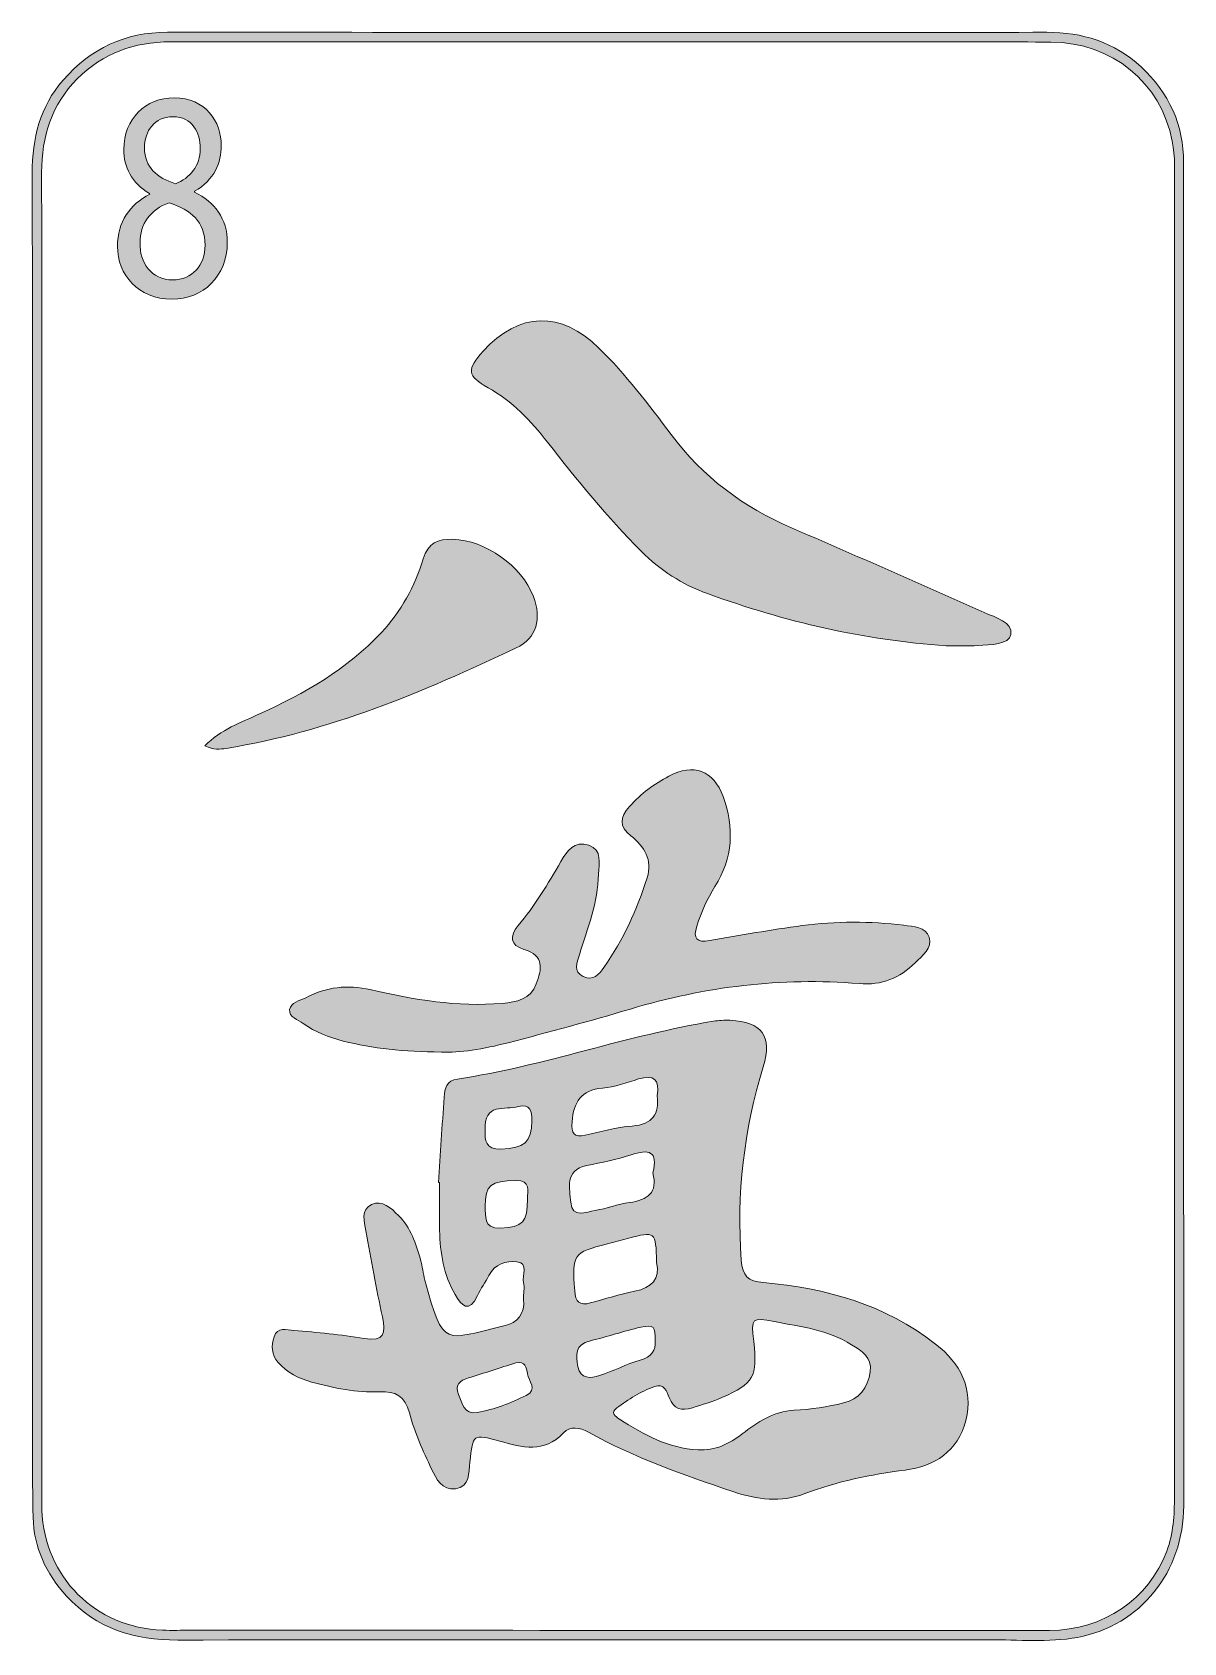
# Model space of a CAD drawing. Extents: x 614 to 925, y -2018 to -1583.
import ezdxf

# ---------------------------------------------------------------- set-up
doc = ezdxf.new("R2010")
doc.units = 0
doc.header["$MEASUREMENT"] = 0
doc.layers.add('Layer 1', color=7, linetype='Continuous', lineweight=0)

msp = doc.modelspace()

# ---------------------------------------------------------------- hatches: boundary and pattern name
at = {"layer": 'Layer 1', "true_color": 0x000000, "transparency": 33554687}
h = msp.add_hatch(color=18, dxfattribs=at)
h.dxf.hatch_style = 2
edge = h.paths.add_edge_path()
edge.add_spline(control_points=[(922.26, -1799.93), (922.26, -1799.93), (922.21, -1799.93), (922.21, -1799.93), (922.21, -1859.33), (922.21, -1918.73), (922.22, -1978.13), (922.22, -1983.14), (921.93, -1988.09), (920.16, -1992.86), (915.36, -2005.81), (902.93, -2014.26), (888.5, -2014.26), (811.23, -2014.25), (733.97, -2014.24), (656.71, -2014.22), (654.15, -2014.22), (651.6, -2014.29), (649.05, -2014.2), (630.87, -2013.55), (617.19, -1999.92), (616.46, -1981.76), (616.43, -1980.83), (616.44, -1979.9), (616.44, -1978.97), (616.44, -1859.59), (616.46, -1740.22), (616.41, -1620.84), (616.41, -1611.11), (619.02, -1602.57), (626.03, -1595.58), (632.99, -1588.64), (641.39, -1585.57), (651.17, -1585.57), (708.13, -1585.63), (765.09, -1585.6), (822.05, -1585.6), (844.33, -1585.6), (866.61, -1585.51), (888.88, -1585.64), (905.42, -1585.73), (918.52, -1596.54), (921.63, -1612.37), (922.46, -1616.61), (922.25, -1620.92), (922.26, -1625.21), (922.26, -1683.45), (922.26, -1741.69), (922.26, -1799.93)], knot_values=[0, 0, 0, 0, 1, 1, 1, 2, 2, 2, 3, 3, 3, 4, 4, 4, 5, 5, 5, 6, 6, 6, 7, 7, 7, 8, 8, 8, 9, 9, 9, 10, 10, 10, 11, 11, 11, 12, 12, 12, 13, 13, 13, 14, 14, 14, 15, 15, 15, 16, 16, 16, 16], degree=3, periodic=0)
edge = h.paths.add_edge_path()
edge.add_spline(control_points=[(924.69, -1851.78), (924.69, -1773.93), (924.71, -1696.08), (924.7, -1618.24), (924.7, -1607.93), (920.75, -1599.32), (913.21, -1592.32), (906.02, -1585.65), (897.38, -1582.98), (887.73, -1583), (867.66, -1583.03), (847.59, -1583.03), (827.52, -1583.03), (768.47, -1583.02), (709.41, -1583.01), (650.36, -1583), (639.02, -1583), (629.64, -1587.34), (622.21, -1595.9), (615.94, -1603.12), (613.86, -1611.63), (613.87, -1621.02), (613.96, -1680.54), (613.91, -1740.06), (613.91, -1799.57), (613.91, -1849.23), (613.9, -1898.89), (613.92, -1948.54), (613.92, -1960.25), (613.86, -1971.97), (614.1, -1983.68), (614.26, -1991.89), (617.62, -1998.93), (623.13, -2004.98), (631.21, -2013.83), (641.41, -2016.88), (653.15, -2016.86), (726.12, -2016.74), (799.1, -2016.83), (872.07, -2016.77), (880.06, -2016.75), (888.12, -2017.6), (896.05, -2016.13), (913.09, -2012.96), (924.69, -1998.51), (924.71, -1980.56), (924.74, -1937.63), (924.69, -1894.71), (924.69, -1851.78)], knot_values=[0, 0, 0, 0, 1, 1, 1, 2, 2, 2, 3, 3, 3, 4, 4, 4, 5, 5, 5, 6, 6, 6, 7, 7, 7, 8, 8, 8, 9, 9, 9, 10, 10, 10, 11, 11, 11, 12, 12, 12, 13, 13, 13, 14, 14, 14, 15, 15, 15, 16, 16, 16, 16], degree=3, periodic=0)
at = {"layer": 'Layer 1', "true_color": 0x831618, "transparency": 33554687}
h = msp.add_hatch(color=246, dxfattribs=at)
h.dxf.hatch_style = 2
edge = h.paths.add_edge_path()
edge.add_spline(control_points=[(644.18, -1614.19), (644.18, -1619.44), (647.49, -1622.27), (652.56, -1623.88), (656.34, -1622.35), (659.24, -1619.12), (659.24, -1614.35), (659.24, -1610.15), (657.15, -1605.78), (651.81, -1605.78), (646.88, -1605.78), (644.18, -1609.66), (644.18, -1614.19)], knot_values=[0, 0, 0, 0, 1, 1, 1, 2, 2, 2, 3, 3, 3, 4, 4, 4, 4], degree=3, periodic=0)
edge = h.paths.add_edge_path()
edge.add_spline(control_points=[(660.52, -1640.45), (660.52, -1634.07), (656.81, -1631), (650.87, -1628.98), (645.73, -1630.75), (642.97, -1634.79), (642.97, -1639.8), (642.76, -1645.14), (646.14, -1649.83), (651.74, -1649.83), (657.08, -1649.83), (660.52, -1645.87), (660.52, -1640.45)], knot_values=[0, 0, 0, 0, 1, 1, 1, 2, 2, 2, 3, 3, 3, 4, 4, 4, 4], degree=3, periodic=0)
edge = h.paths.add_edge_path()
edge.add_spline(control_points=[(636.89, -1640.77), (636.89, -1634.15), (640.2, -1629.46), (645.6, -1626.71), (645.6, -1626.71), (645.53, -1626.47), (645.53, -1626.47), (640.67, -1623.72), (638.58, -1619.2), (638.58, -1614.67), (638.58, -1606.35), (644.45, -1600.69), (652.15, -1600.69), (660.66, -1600.69), (664.91, -1607.07), (664.91, -1613.62), (664.91, -1618.07), (663.09, -1622.83), (657.69, -1625.9), (657.69, -1625.9), (657.69, -1626.15), (657.69, -1626.15), (663.16, -1628.73), (666.53, -1633.34), (666.53, -1639.72), (666.53, -1648.85), (659.98, -1655), (651.61, -1655), (642.43, -1655), (636.89, -1648.45), (636.89, -1640.77)], knot_values=[0, 0, 0, 0, 1, 1, 1, 2, 2, 2, 3, 3, 3, 4, 4, 4, 5, 5, 5, 6, 6, 6, 7, 7, 7, 8, 8, 8, 9, 9, 9, 10, 10, 10, 10], degree=3, periodic=0)
at = {"layer": 'Layer 1', "true_color": 0x000000, "transparency": 33554687}
h = msp.add_hatch(color=18, dxfattribs=at)
h.dxf.hatch_style = 2
edge = h.paths.add_edge_path()
edge.add_spline(control_points=[(860.58, -1748.53), (838.53, -1747.07), (817.06, -1742.07), (796.13, -1734.45), (789.27, -1731.96), (783.36, -1728.17), (778.26, -1723.04), (769.12, -1713.85), (760.92, -1703.82), (752.96, -1693.6), (748.43, -1687.78), (743.49, -1682.55), (736.91, -1678.9), (731.23, -1675.76), (731.17, -1673.92), (735.58, -1669.08), (745.29, -1658.41), (756.61, -1658.08), (766.87, -1668.21), (774.1, -1675.35), (780.27, -1683.42), (786.33, -1691.53), (794.89, -1702.97), (805.82, -1711.11), (818.86, -1716.73), (836.25, -1724.22), (853.59, -1731.86), (870.88, -1739.58), (873.83, -1740.9), (878.7, -1742.23), (878.08, -1745.49), (877.54, -1748.34), (872.5, -1748.2), (869.23, -1748.48), (866.44, -1748.72), (863.61, -1748.53), (860.58, -1748.53)], knot_values=[0, 0, 0, 0, 1, 1, 1, 2, 2, 2, 3, 3, 3, 4, 4, 4, 5, 5, 5, 6, 6, 6, 7, 7, 7, 8, 8, 8, 9, 9, 9, 10, 10, 10, 11, 11, 11, 12, 12, 12, 12], degree=3, periodic=0)
h = msp.add_hatch(color=18, dxfattribs=at)
h.dxf.hatch_style = 2
edge = h.paths.add_edge_path()
edge.add_spline(control_points=[(660.46, -1775.59), (664.86, -1771.1), (670.19, -1769.25), (675.19, -1766.96), (687.36, -1761.39), (698.88, -1754.92), (708.12, -1744.97), (713.45, -1739.23), (717.21, -1732.56), (719.41, -1725.13), (720.7, -1720.78), (723.43, -1719.71), (727.39, -1719.82), (736.23, -1720.07), (746, -1726.96), (749.15, -1735.24), (751.42, -1741.2), (750.13, -1746.46), (744.47, -1749.15), (719.41, -1761.05), (693.9, -1771.79), (666.24, -1776.23), (664.58, -1776.5), (662.89, -1776.7), (660.46, -1775.59)], knot_values=[0, 0, 0, 0, 1, 1, 1, 2, 2, 2, 3, 3, 3, 4, 4, 4, 5, 5, 5, 6, 6, 6, 7, 7, 7, 8, 8, 8, 8], degree=3, periodic=0)
at = {"layer": 'Layer 1', "true_color": 0x831618, "transparency": 33554687}
h = msp.add_hatch(color=246, dxfattribs=at)
h.dxf.hatch_style = 2
edge = h.paths.add_edge_path()
edge.add_spline(control_points=[(724.31, -1858.21), (714.02, -1858.04), (705.84, -1857.26), (697.8, -1855.21), (693.95, -1854.23), (690.3, -1852.8), (687.05, -1850.5), (685.58, -1849.46), (683.11, -1848.8), (683.36, -1846.7), (683.6, -1844.73), (686.1, -1844.39), (687.7, -1843.53), (693.21, -1840.6), (698.99, -1839.94), (705.13, -1841.35), (716.85, -1844.03), (728.65, -1846.13), (740.78, -1845.04), (744.66, -1844.69), (748.38, -1843.99), (749.93, -1839.82), (751.39, -1835.91), (752.28, -1832.14), (746.6, -1830.49), (742.88, -1829.4), (742.67, -1826.9), (745.05, -1824.06), (749.51, -1818.71), (753.14, -1812.82), (756.56, -1806.77), (758.16, -1803.97), (760.33, -1801.07), (764.1, -1802.36), (767.85, -1803.64), (766.81, -1807.31), (766.75, -1810.15), (766.58, -1817.76), (763.76, -1824.8), (761.57, -1831.95), (760.89, -1834.16), (759.86, -1836.46), (762.62, -1837.82), (765.24, -1839.11), (766.91, -1837.19), (768.2, -1835.34), (773.42, -1827.92), (777.16, -1819.76), (779.88, -1811.13), (781.41, -1806.29), (779.06, -1802.75), (775.5, -1799.87), (772.27, -1797.26), (772.46, -1794.9), (775.12, -1791.89), (778.16, -1788.43), (781.78, -1785.88), (785.76, -1783.74), (792.37, -1780.18), (797.77, -1782.1), (800.39, -1789.24), (803.47, -1797.61), (802.99, -1805.84), (798.18, -1813.53), (796.08, -1816.89), (794.46, -1820.43), (793.27, -1824.2), (792.22, -1827.52), (793.19, -1828.73), (796.75, -1828.1), (805.05, -1826.64), (813.36, -1825.19), (821.71, -1824.08), (830.84, -1822.88), (840.04, -1822.84), (849.19, -1823.99), (851.71, -1824.3), (855.1, -1824.46), (855.99, -1827.16), (856.97, -1830.14), (854.13, -1832.22), (852.19, -1834.12), (848.03, -1838.21), (843.36, -1840.24), (837.06, -1839.72), (816.11, -1837.99), (795.55, -1840.52), (775.38, -1846.58), (764.44, -1849.86), (753.37, -1852.77), (742.32, -1855.67), (735.78, -1857.38), (729.11, -1858.45), (724.31, -1858.21)], knot_values=[0, 0, 0, 0, 1, 1, 1, 2, 2, 2, 3, 3, 3, 4, 4, 4, 5, 5, 5, 6, 6, 6, 7, 7, 7, 8, 8, 8, 9, 9, 9, 10, 10, 10, 11, 11, 11, 12, 12, 12, 13, 13, 13, 14, 14, 14, 15, 15, 15, 16, 16, 16, 17, 17, 17, 18, 18, 18, 19, 19, 19, 20, 20, 20, 21, 21, 21, 22, 22, 22, 23, 23, 23, 24, 24, 24, 25, 25, 25, 26, 26, 26, 27, 27, 27, 28, 28, 28, 29, 29, 29, 30, 30, 30, 31, 31, 31, 31], degree=3, periodic=0)
h = msp.add_hatch(color=246, dxfattribs=at)
h.dxf.hatch_style = 2
edge = h.paths.add_edge_path()
edge.add_spline(control_points=[(736.15, -1879.43), (736.02, -1881.92), (736.16, -1884.53), (740.41, -1884.37), (746.77, -1884.14), (748.62, -1882.52), (748.77, -1876.77), (748.84, -1874.08), (748.26, -1872.01), (745.12, -1872.92), (741.59, -1873.95), (735.59, -1871.63), (736.15, -1879.43)], knot_values=[0, 0, 0, 0, 1, 1, 1, 2, 2, 2, 3, 3, 3, 4, 4, 4, 4], degree=3, periodic=0)
edge = h.paths.add_edge_path()
edge.add_spline(control_points=[(736.11, -1899.85), (736.44, -1902.35), (735.38, -1905.88), (740.31, -1905.67), (746.26, -1905.41), (747.65, -1904.18), (747.56, -1897.85), (747.53, -1895.72), (748.61, -1892.79), (744.39, -1892.87), (737.69, -1892.99), (736.11, -1894.08), (736.11, -1899.85)], knot_values=[0, 0, 0, 0, 1, 1, 1, 2, 2, 2, 3, 3, 3, 4, 4, 4, 4], degree=3, periodic=0)
edge = h.paths.add_edge_path()
edge.add_spline(control_points=[(744.43, -1942.06), (740.15, -1943.42), (735.89, -1944.82), (731.6, -1946.13), (729.3, -1946.84), (727.84, -1947.99), (728.97, -1950.59), (729.96, -1952.9), (730.37, -1956.15), (734.01, -1955.46), (738.62, -1954.6), (743.01, -1952.93), (747.21, -1950.85), (750.51, -1949.21), (747.8, -1946.96), (747.55, -1945.03), (747.35, -1943.4), (747, -1941.49), (744.43, -1942.06)], knot_values=[0, 0, 0, 0, 1, 1, 1, 2, 2, 2, 3, 3, 3, 4, 4, 4, 5, 5, 5, 6, 6, 6, 6], degree=3, periodic=0)
edge = h.paths.add_edge_path()
edge.add_spline(control_points=[(782.05, -1936.23), (782.16, -1932.21), (781.69, -1931.65), (778.13, -1932.45), (773.56, -1933.48), (769.11, -1935.03), (764.55, -1936.09), (760.32, -1937.07), (760.58, -1940.02), (761.19, -1943.08), (761.89, -1946.52), (764.6, -1946.28), (766.97, -1945.51), (770.7, -1944.3), (774.22, -1942.41), (777.97, -1941.32), (781.1, -1940.41), (782.27, -1938.65), (782.05, -1936.23)], knot_values=[0, 0, 0, 0, 1, 1, 1, 2, 2, 2, 3, 3, 3, 4, 4, 4, 5, 5, 5, 6, 6, 6, 6], degree=3, periodic=0)
edge = h.paths.add_edge_path()
edge.add_spline(control_points=[(782.58, -1870.02), (783.36, -1865.42), (781.52, -1864.26), (777.55, -1865.45), (774.34, -1866.41), (771.11, -1867.62), (767.82, -1867.92), (762, -1868.45), (760.04, -1871.68), (759.59, -1877.04), (759.32, -1880.24), (760.19, -1881.23), (763.18, -1880.63), (767.38, -1879.78), (771.54, -1878.48), (775.78, -1878.15), (781.4, -1877.72), (783.21, -1874.83), (782.58, -1870.02)], knot_values=[0, 0, 0, 0, 1, 1, 1, 2, 2, 2, 3, 3, 3, 4, 4, 4, 5, 5, 5, 6, 6, 6, 6], degree=3, periodic=0)
edge = h.paths.add_edge_path()
edge.add_spline(control_points=[(781.41, -1890.81), (782.94, -1884.8), (780.26, -1884.37), (775.51, -1885.92), (771.62, -1887.19), (767.57, -1887.99), (763.55, -1888.82), (757.39, -1890.1), (759.01, -1895.06), (759.27, -1898.73), (759.59, -1903.27), (763.41, -1901.26), (765.84, -1900.92), (768.96, -1900.47), (771.97, -1899.19), (775.1, -1898.79), (780.06, -1898.16), (782.78, -1896.1), (781.41, -1890.81)], knot_values=[0, 0, 0, 0, 1, 1, 1, 2, 2, 2, 3, 3, 3, 4, 4, 4, 5, 5, 5, 6, 6, 6, 6], degree=3, periodic=0)
edge = h.paths.add_edge_path()
edge.add_spline(control_points=[(782.43, -1914.97), (782.17, -1906.48), (782.17, -1906.49), (774.58, -1908.52), (772.77, -1909), (770.97, -1909.49), (769.15, -1909.96), (759.78, -1912.34), (759.63, -1912.7), (760.31, -1922.6), (760.52, -1925.68), (761.69, -1926.65), (764.53, -1925.89), (768.51, -1924.84), (772.44, -1923.55), (776.47, -1922.75), (781.22, -1921.82), (783.4, -1919.38), (782.43, -1914.97)], knot_values=[0, 0, 0, 0, 1, 1, 1, 2, 2, 2, 3, 3, 3, 4, 4, 4, 5, 5, 5, 6, 6, 6, 6], degree=3, periodic=0)
edge = h.paths.add_edge_path()
edge.add_spline(control_points=[(793.61, -1965.52), (798.19, -1965.79), (802.02, -1963.95), (805.52, -1961.25), (809.7, -1958.03), (813.91, -1955.13), (819.56, -1954.86), (824.03, -1954.64), (828.53, -1953.92), (832.88, -1952.89), (837.09, -1951.89), (839.47, -1948.83), (840.09, -1944.47), (840.66, -1940.47), (837.79, -1938.89), (835.07, -1937.16), (828.69, -1933.14), (821.37, -1932.29), (814.21, -1930.93), (807.98, -1929.75), (807.95, -1929.84), (808.64, -1936.31), (809.65, -1945.83), (808.72, -1947.58), (800.05, -1951.44), (797.5, -1952.58), (794.75, -1953.28), (792.09, -1954.16), (789.17, -1955.14), (787.02, -1954.57), (785.83, -1951.39), (785.2, -1949.71), (784.47, -1947.57), (781.89, -1948.45), (778.12, -1949.73), (774.83, -1951.96), (771.64, -1954.24), (769.89, -1955.49), (771.32, -1956.56), (772.4, -1957.25), (778.92, -1961.41), (785.63, -1965.11), (793.61, -1965.52)], knot_values=[0, 0, 0, 0, 1, 1, 1, 2, 2, 2, 3, 3, 3, 4, 4, 4, 5, 5, 5, 6, 6, 6, 7, 7, 7, 8, 8, 8, 9, 9, 9, 10, 10, 10, 11, 11, 11, 12, 12, 12, 13, 13, 13, 14, 14, 14, 14], degree=3, periodic=0)
edge = h.paths.add_edge_path()
edge.add_spline(control_points=[(723.54, -1893.37), (724.04, -1885.7), (724.55, -1878.03), (725.04, -1870.36), (725.19, -1867.95), (725.75, -1865.9), (728.63, -1865.47), (752.06, -1861.99), (774.38, -1853.63), (797.75, -1849.89), (799.22, -1849.65), (800.74, -1849.55), (802.23, -1849.61), (810.84, -1849.99), (813.72, -1853.88), (811.2, -1862.14), (806, -1879.21), (803.95, -1896.56), (805.29, -1914.38), (805.61, -1918.66), (807.06, -1920.01), (811.28, -1920.39), (828.14, -1921.91), (844.09, -1926.29), (857.73, -1936.98), (864.46, -1942.26), (868.01, -1948.92), (865.9, -1957.6), (863.84, -1966.02), (857.31, -1969.94), (849.54, -1970.98), (840.19, -1972.22), (831.15, -1974.02), (822.3, -1977.4), (816.06, -1979.78), (809.54, -1979), (803.02, -1976.8), (789.67, -1972.29), (776.42, -1967.65), (764.05, -1960.79), (761.67, -1959.47), (759.1, -1959.03), (757.27, -1960.98), (752.03, -1966.56), (746.13, -1964.84), (740.07, -1963.18), (732.81, -1961.2), (732.83, -1961.26), (731.99, -1968.84), (731.68, -1971.75), (732.09, -1975.45), (728.14, -1976.05), (724.51, -1976.59), (722.9, -1973.29), (721.67, -1970.71), (719.34, -1965.82), (717.11, -1960.78), (715.68, -1955.58), (714.42, -1951.02), (711.99, -1949.64), (707.6, -1949.87), (701.36, -1950.21), (695.29, -1948.8), (689.3, -1947.24), (685.81, -1946.32), (682.63, -1944.69), (680.21, -1941.91), (678.45, -1939.88), (678.34, -1937.38), (679.14, -1935.02), (680.04, -1932.37), (682.58, -1933.12), (684.48, -1933.29), (690.82, -1933.87), (697.19, -1934.41), (703.45, -1935.5), (709, -1936.45), (709.29, -1933.97), (708.38, -1929.66), (706.75, -1921.95), (705.35, -1914.21), (703.94, -1906.46), (703.48, -1903.91), (702.53, -1900.72), (705.44, -1899.35), (708.34, -1897.98), (710.76, -1900.32), (712.74, -1902.29), (716.04, -1905.58), (717.47, -1909.88), (718.69, -1914.24), (719.19, -1916.04), (719.37, -1917.93), (719.86, -1919.74), (725, -1938.55), (725.14, -1935.74), (741.14, -1932.09), (745.1, -1931.18), (746.81, -1928.87), (746.53, -1924.88), (746.43, -1923.39), (746.83, -1921.82), (746.49, -1920.4), (746.02, -1918.46), (748.05, -1915.17), (744.71, -1914.78), (741.83, -1914.44), (738.75, -1915.35), (737.15, -1918.52), (736.22, -1920.35), (734.94, -1922.02), (734.06, -1923.87), (731.79, -1928.69), (729.78, -1926.73), (728.01, -1923.64), (724.95, -1918.29), (723.95, -1912.4), (723.85, -1906.33), (723.78, -1902.01), (723.84, -1897.7), (723.84, -1893.38), (723.74, -1893.38), (723.64, -1893.37), (723.54, -1893.37)], knot_values=[0, 0, 0, 0, 1, 1, 1, 2, 2, 2, 3, 3, 3, 4, 4, 4, 5, 5, 5, 6, 6, 6, 7, 7, 7, 8, 8, 8, 9, 9, 9, 10, 10, 10, 11, 11, 11, 12, 12, 12, 13, 13, 13, 14, 14, 14, 15, 15, 15, 16, 16, 16, 17, 17, 17, 18, 18, 18, 19, 19, 19, 20, 20, 20, 21, 21, 21, 22, 22, 22, 23, 23, 23, 24, 24, 24, 25, 25, 25, 26, 26, 26, 27, 27, 27, 28, 28, 28, 29, 29, 29, 30, 30, 30, 31, 31, 31, 32, 32, 32, 33, 33, 33, 34, 34, 34, 35, 35, 35, 36, 36, 36, 37, 37, 37, 38, 38, 38, 39, 39, 39, 40, 40, 40, 41, 41, 41, 41], degree=3, periodic=0)

# ---------------------------------------------------------------- linework, layer by layer
at = {"layer": 'Layer 1'}
for points, knots in [([(924.69, -1851.78), (924.69, -1773.93), (924.71, -1696.08), (924.7, -1618.24), (924.7, -1607.93), (920.75, -1599.32), (913.21, -1592.32), (906.02, -1585.65), (897.38, -1582.98), (887.73, -1583), (867.66, -1583.03), (847.59, -1583.03), (827.52, -1583.03), (768.47, -1583.02), (709.41, -1583.01), (650.36, -1583), (639.02, -1583), (629.64, -1587.34), (622.21, -1595.9), (615.94, -1603.12), (613.86, -1611.63), (613.87, -1621.02), (613.96, -1680.54), (613.91, -1740.06), (613.91, -1799.57), (613.91, -1849.23), (613.9, -1898.89), (613.92, -1948.54), (613.92, -1960.25), (613.86, -1971.97), (614.1, -1983.68), (614.26, -1991.89), (617.62, -1998.93), (623.13, -2004.98), (631.21, -2013.83), (641.41, -2016.88), (653.15, -2016.86), (726.12, -2016.74), (799.1, -2016.83), (872.07, -2016.77), (880.06, -2016.75), (888.12, -2017.6), (896.05, -2016.13), (913.09, -2012.96), (924.69, -1998.51), (924.71, -1980.56), (924.74, -1937.63), (924.69, -1894.71), (924.69, -1851.78)], [0, 0, 0, 0, 1, 1, 1, 2, 2, 2, 3, 3, 3, 4, 4, 4, 5, 5, 5, 6, 6, 6, 7, 7, 7, 8, 8, 8, 9, 9, 9, 10, 10, 10, 11, 11, 11, 12, 12, 12, 13, 13, 13, 14, 14, 14, 15, 15, 15, 16, 16, 16, 16]), ([(922.26, -1799.93), (922.26, -1799.93), (922.21, -1799.93), (922.21, -1799.93), (922.21, -1859.33), (922.21, -1918.73), (922.22, -1978.13), (922.22, -1983.14), (921.93, -1988.09), (920.16, -1992.86), (915.36, -2005.81), (902.93, -2014.26), (888.5, -2014.26), (811.23, -2014.25), (733.97, -2014.24), (656.71, -2014.22), (654.15, -2014.22), (651.6, -2014.29), (649.05, -2014.2), (630.87, -2013.55), (617.19, -1999.92), (616.46, -1981.76), (616.43, -1980.83), (616.44, -1979.9), (616.44, -1978.97), (616.44, -1859.59), (616.46, -1740.22), (616.41, -1620.84), (616.41, -1611.11), (619.02, -1602.57), (626.03, -1595.58), (632.99, -1588.64), (641.39, -1585.57), (651.17, -1585.57), (708.13, -1585.63), (765.09, -1585.6), (822.05, -1585.6), (844.33, -1585.6), (866.61, -1585.51), (888.88, -1585.64), (905.42, -1585.73), (918.52, -1596.54), (921.63, -1612.37), (922.46, -1616.61), (922.25, -1620.92), (922.26, -1625.21), (922.26, -1683.45), (922.26, -1741.69), (922.26, -1799.93)], [0, 0, 0, 0, 1, 1, 1, 2, 2, 2, 3, 3, 3, 4, 4, 4, 5, 5, 5, 6, 6, 6, 7, 7, 7, 8, 8, 8, 9, 9, 9, 10, 10, 10, 11, 11, 11, 12, 12, 12, 13, 13, 13, 14, 14, 14, 15, 15, 15, 16, 16, 16, 16]), ([(922.26, -1799.93), (922.26, -1799.93), (922.21, -1799.93), (922.21, -1799.93), (922.21, -1859.33), (922.21, -1918.73), (922.22, -1978.13), (922.22, -1983.14), (921.93, -1988.09), (920.16, -1992.86), (915.36, -2005.81), (902.93, -2014.26), (888.5, -2014.26), (811.23, -2014.25), (733.97, -2014.24), (656.71, -2014.22), (654.15, -2014.22), (651.6, -2014.29), (649.05, -2014.2), (630.87, -2013.55), (617.19, -1999.92), (616.46, -1981.76), (616.43, -1980.83), (616.44, -1979.9), (616.44, -1978.97), (616.44, -1859.59), (616.46, -1740.22), (616.41, -1620.84), (616.41, -1611.11), (619.02, -1602.57), (626.03, -1595.58), (632.99, -1588.64), (641.39, -1585.57), (651.17, -1585.57), (708.13, -1585.63), (765.09, -1585.6), (822.05, -1585.6), (844.33, -1585.6), (866.61, -1585.51), (888.88, -1585.64), (905.42, -1585.73), (918.52, -1596.54), (921.63, -1612.37), (922.46, -1616.61), (922.25, -1620.92), (922.26, -1625.21), (922.26, -1683.45), (922.26, -1741.69), (922.26, -1799.93)], [0, 0, 0, 0, 1, 1, 1, 2, 2, 2, 3, 3, 3, 4, 4, 4, 5, 5, 5, 6, 6, 6, 7, 7, 7, 8, 8, 8, 9, 9, 9, 10, 10, 10, 11, 11, 11, 12, 12, 12, 13, 13, 13, 14, 14, 14, 15, 15, 15, 16, 16, 16, 16]), ([(636.89, -1640.77), (636.89, -1634.15), (640.2, -1629.46), (645.6, -1626.71), (645.6, -1626.71), (645.53, -1626.47), (645.53, -1626.47), (640.67, -1623.72), (638.58, -1619.2), (638.58, -1614.67), (638.58, -1606.35), (644.45, -1600.69), (652.15, -1600.69), (660.66, -1600.69), (664.91, -1607.07), (664.91, -1613.62), (664.91, -1618.07), (663.09, -1622.83), (657.69, -1625.9), (657.69, -1625.9), (657.69, -1626.15), (657.69, -1626.15), (663.16, -1628.73), (666.53, -1633.34), (666.53, -1639.72), (666.53, -1648.85), (659.98, -1655), (651.61, -1655), (642.43, -1655), (636.89, -1648.45), (636.89, -1640.77)], [0, 0, 0, 0, 1, 1, 1, 2, 2, 2, 3, 3, 3, 4, 4, 4, 5, 5, 5, 6, 6, 6, 7, 7, 7, 8, 8, 8, 9, 9, 9, 10, 10, 10, 10]), ([(644.18, -1614.19), (644.18, -1619.44), (647.49, -1622.27), (652.56, -1623.88), (656.34, -1622.35), (659.24, -1619.12), (659.24, -1614.35), (659.24, -1610.15), (657.15, -1605.78), (651.81, -1605.78), (646.88, -1605.78), (644.18, -1609.66), (644.18, -1614.19)], [0, 0, 0, 0, 1, 1, 1, 2, 2, 2, 3, 3, 3, 4, 4, 4, 4]), ([(660.52, -1640.45), (660.52, -1634.07), (656.81, -1631), (650.87, -1628.98), (645.73, -1630.75), (642.97, -1634.79), (642.97, -1639.8), (642.76, -1645.14), (646.14, -1649.83), (651.74, -1649.83), (657.08, -1649.83), (660.52, -1645.87), (660.52, -1640.45)], [0, 0, 0, 0, 1, 1, 1, 2, 2, 2, 3, 3, 3, 4, 4, 4, 4]), ([(860.58, -1748.53), (838.53, -1747.07), (817.06, -1742.07), (796.13, -1734.45), (789.27, -1731.96), (783.36, -1728.17), (778.26, -1723.04), (769.12, -1713.85), (760.92, -1703.82), (752.96, -1693.6), (748.43, -1687.78), (743.49, -1682.55), (736.91, -1678.9), (731.23, -1675.76), (731.17, -1673.92), (735.58, -1669.08), (745.29, -1658.41), (756.61, -1658.08), (766.87, -1668.21), (774.1, -1675.35), (780.27, -1683.42), (786.33, -1691.53), (794.89, -1702.97), (805.82, -1711.11), (818.86, -1716.73), (836.25, -1724.22), (853.59, -1731.86), (870.88, -1739.58), (873.83, -1740.9), (878.7, -1742.23), (878.08, -1745.49), (877.54, -1748.34), (872.5, -1748.2), (869.23, -1748.48), (866.44, -1748.72), (863.61, -1748.53), (860.58, -1748.53)], [0, 0, 0, 0, 1, 1, 1, 2, 2, 2, 3, 3, 3, 4, 4, 4, 5, 5, 5, 6, 6, 6, 7, 7, 7, 8, 8, 8, 9, 9, 9, 10, 10, 10, 11, 11, 11, 12, 12, 12, 12]), ([(660.46, -1775.59), (664.86, -1771.1), (670.19, -1769.25), (675.19, -1766.96), (687.36, -1761.39), (698.88, -1754.92), (708.12, -1744.97), (713.45, -1739.23), (717.21, -1732.56), (719.41, -1725.13), (720.7, -1720.78), (723.43, -1719.71), (727.39, -1719.82), (736.23, -1720.07), (746, -1726.96), (749.15, -1735.24), (751.42, -1741.2), (750.13, -1746.46), (744.47, -1749.15), (719.41, -1761.05), (693.9, -1771.79), (666.24, -1776.23), (664.58, -1776.5), (662.89, -1776.7), (660.46, -1775.59)], [0, 0, 0, 0, 1, 1, 1, 2, 2, 2, 3, 3, 3, 4, 4, 4, 5, 5, 5, 6, 6, 6, 7, 7, 7, 8, 8, 8, 8]), ([(724.31, -1858.21), (714.02, -1858.04), (705.84, -1857.26), (697.8, -1855.21), (693.95, -1854.23), (690.3, -1852.8), (687.05, -1850.5), (685.58, -1849.46), (683.11, -1848.8), (683.36, -1846.7), (683.6, -1844.73), (686.1, -1844.39), (687.7, -1843.53), (693.21, -1840.6), (698.99, -1839.94), (705.13, -1841.35), (716.85, -1844.03), (728.65, -1846.13), (740.78, -1845.04), (744.66, -1844.69), (748.38, -1843.99), (749.93, -1839.82), (751.39, -1835.91), (752.28, -1832.14), (746.6, -1830.49), (742.88, -1829.4), (742.67, -1826.9), (745.05, -1824.06), (749.51, -1818.71), (753.14, -1812.82), (756.56, -1806.77), (758.16, -1803.97), (760.33, -1801.07), (764.1, -1802.36), (767.85, -1803.64), (766.81, -1807.31), (766.75, -1810.15), (766.58, -1817.76), (763.76, -1824.8), (761.57, -1831.95), (760.89, -1834.16), (759.86, -1836.46), (762.62, -1837.82), (765.24, -1839.11), (766.91, -1837.19), (768.2, -1835.34), (773.42, -1827.92), (777.16, -1819.76), (779.88, -1811.13), (781.41, -1806.29), (779.06, -1802.75), (775.5, -1799.87), (772.27, -1797.26), (772.46, -1794.9), (775.12, -1791.89), (778.16, -1788.43), (781.78, -1785.88), (785.76, -1783.74), (792.37, -1780.18), (797.77, -1782.1), (800.39, -1789.24), (803.47, -1797.61), (802.99, -1805.84), (798.18, -1813.53), (796.08, -1816.89), (794.46, -1820.43), (793.27, -1824.2), (792.22, -1827.52), (793.19, -1828.73), (796.75, -1828.1), (805.05, -1826.64), (813.36, -1825.19), (821.71, -1824.08), (830.84, -1822.88), (840.04, -1822.84), (849.19, -1823.99), (851.71, -1824.3), (855.1, -1824.46), (855.99, -1827.16), (856.97, -1830.14), (854.13, -1832.22), (852.19, -1834.12), (848.03, -1838.21), (843.36, -1840.24), (837.06, -1839.72), (816.11, -1837.99), (795.55, -1840.52), (775.38, -1846.58), (764.44, -1849.86), (753.37, -1852.77), (742.32, -1855.67), (735.78, -1857.38), (729.11, -1858.45), (724.31, -1858.21)], [0, 0, 0, 0, 1, 1, 1, 2, 2, 2, 3, 3, 3, 4, 4, 4, 5, 5, 5, 6, 6, 6, 7, 7, 7, 8, 8, 8, 9, 9, 9, 10, 10, 10, 11, 11, 11, 12, 12, 12, 13, 13, 13, 14, 14, 14, 15, 15, 15, 16, 16, 16, 17, 17, 17, 18, 18, 18, 19, 19, 19, 20, 20, 20, 21, 21, 21, 22, 22, 22, 23, 23, 23, 24, 24, 24, 25, 25, 25, 26, 26, 26, 27, 27, 27, 28, 28, 28, 29, 29, 29, 30, 30, 30, 31, 31, 31, 31]), ([(723.54, -1893.37), (724.04, -1885.7), (724.55, -1878.03), (725.04, -1870.36), (725.19, -1867.95), (725.75, -1865.9), (728.63, -1865.47), (752.06, -1861.99), (774.38, -1853.63), (797.75, -1849.89), (799.22, -1849.65), (800.74, -1849.55), (802.23, -1849.61), (810.84, -1849.99), (813.72, -1853.88), (811.2, -1862.14), (806, -1879.21), (803.95, -1896.56), (805.29, -1914.38), (805.61, -1918.66), (807.06, -1920.01), (811.28, -1920.39), (828.14, -1921.91), (844.09, -1926.29), (857.73, -1936.98), (864.46, -1942.26), (868.01, -1948.92), (865.9, -1957.6), (863.84, -1966.02), (857.31, -1969.94), (849.54, -1970.98), (840.19, -1972.22), (831.15, -1974.02), (822.3, -1977.4), (816.06, -1979.78), (809.54, -1979), (803.02, -1976.8), (789.67, -1972.29), (776.42, -1967.65), (764.05, -1960.79), (761.67, -1959.47), (759.1, -1959.03), (757.27, -1960.98), (752.03, -1966.56), (746.13, -1964.84), (740.07, -1963.18), (732.81, -1961.2), (732.83, -1961.26), (731.99, -1968.84), (731.68, -1971.75), (732.09, -1975.45), (728.14, -1976.05), (724.51, -1976.59), (722.9, -1973.29), (721.67, -1970.71), (719.34, -1965.82), (717.11, -1960.78), (715.68, -1955.58), (714.42, -1951.02), (711.99, -1949.64), (707.6, -1949.87), (701.36, -1950.21), (695.29, -1948.8), (689.3, -1947.24), (685.81, -1946.32), (682.63, -1944.69), (680.21, -1941.91), (678.45, -1939.88), (678.34, -1937.38), (679.14, -1935.02), (680.04, -1932.37), (682.58, -1933.12), (684.48, -1933.29), (690.82, -1933.87), (697.19, -1934.41), (703.45, -1935.5), (709, -1936.45), (709.29, -1933.97), (708.38, -1929.66), (706.75, -1921.95), (705.35, -1914.21), (703.94, -1906.46), (703.48, -1903.91), (702.53, -1900.72), (705.44, -1899.35), (708.34, -1897.98), (710.76, -1900.32), (712.74, -1902.29), (716.04, -1905.58), (717.47, -1909.88), (718.69, -1914.24), (719.19, -1916.04), (719.37, -1917.93), (719.86, -1919.74), (725, -1938.55), (725.14, -1935.74), (741.14, -1932.09), (745.1, -1931.18), (746.81, -1928.87), (746.53, -1924.88), (746.43, -1923.39), (746.83, -1921.82), (746.49, -1920.4), (746.02, -1918.46), (748.05, -1915.17), (744.71, -1914.78), (741.83, -1914.44), (738.75, -1915.35), (737.15, -1918.52), (736.22, -1920.35), (734.94, -1922.02), (734.06, -1923.87), (731.79, -1928.69), (729.78, -1926.73), (728.01, -1923.64), (724.95, -1918.29), (723.95, -1912.4), (723.85, -1906.33), (723.78, -1902.01), (723.84, -1897.7), (723.84, -1893.38), (723.74, -1893.38), (723.64, -1893.37), (723.54, -1893.37)], [0, 0, 0, 0, 1, 1, 1, 2, 2, 2, 3, 3, 3, 4, 4, 4, 5, 5, 5, 6, 6, 6, 7, 7, 7, 8, 8, 8, 9, 9, 9, 10, 10, 10, 11, 11, 11, 12, 12, 12, 13, 13, 13, 14, 14, 14, 15, 15, 15, 16, 16, 16, 17, 17, 17, 18, 18, 18, 19, 19, 19, 20, 20, 20, 21, 21, 21, 22, 22, 22, 23, 23, 23, 24, 24, 24, 25, 25, 25, 26, 26, 26, 27, 27, 27, 28, 28, 28, 29, 29, 29, 30, 30, 30, 31, 31, 31, 32, 32, 32, 33, 33, 33, 34, 34, 34, 35, 35, 35, 36, 36, 36, 37, 37, 37, 38, 38, 38, 39, 39, 39, 40, 40, 40, 41, 41, 41, 41]), ([(782.58, -1870.02), (783.36, -1865.42), (781.52, -1864.26), (777.55, -1865.45), (774.34, -1866.41), (771.11, -1867.62), (767.82, -1867.92), (762, -1868.45), (760.04, -1871.68), (759.59, -1877.04), (759.32, -1880.24), (760.19, -1881.23), (763.18, -1880.63), (767.38, -1879.78), (771.54, -1878.48), (775.78, -1878.15), (781.4, -1877.72), (783.21, -1874.83), (782.58, -1870.02)], [0, 0, 0, 0, 1, 1, 1, 2, 2, 2, 3, 3, 3, 4, 4, 4, 5, 5, 5, 6, 6, 6, 6]), ([(736.15, -1879.43), (736.02, -1881.92), (736.16, -1884.53), (740.41, -1884.37), (746.77, -1884.14), (748.62, -1882.52), (748.77, -1876.77), (748.84, -1874.08), (748.26, -1872.01), (745.12, -1872.92), (741.59, -1873.95), (735.59, -1871.63), (736.15, -1879.43)], [0, 0, 0, 0, 1, 1, 1, 2, 2, 2, 3, 3, 3, 4, 4, 4, 4]), ([(781.41, -1890.81), (782.94, -1884.8), (780.26, -1884.37), (775.51, -1885.92), (771.62, -1887.19), (767.57, -1887.99), (763.55, -1888.82), (757.39, -1890.1), (759.01, -1895.06), (759.27, -1898.73), (759.59, -1903.27), (763.41, -1901.26), (765.84, -1900.92), (768.96, -1900.47), (771.97, -1899.19), (775.1, -1898.79), (780.06, -1898.16), (782.78, -1896.1), (781.41, -1890.81)], [0, 0, 0, 0, 1, 1, 1, 2, 2, 2, 3, 3, 3, 4, 4, 4, 5, 5, 5, 6, 6, 6, 6]), ([(736.11, -1899.85), (736.44, -1902.35), (735.38, -1905.88), (740.31, -1905.67), (746.26, -1905.41), (747.65, -1904.18), (747.56, -1897.85), (747.53, -1895.72), (748.61, -1892.79), (744.39, -1892.87), (737.69, -1892.99), (736.11, -1894.08), (736.11, -1899.85)], [0, 0, 0, 0, 1, 1, 1, 2, 2, 2, 3, 3, 3, 4, 4, 4, 4]), ([(782.43, -1914.97), (782.17, -1906.48), (782.17, -1906.49), (774.58, -1908.52), (772.77, -1909), (770.97, -1909.49), (769.15, -1909.96), (759.78, -1912.34), (759.63, -1912.7), (760.31, -1922.6), (760.52, -1925.68), (761.69, -1926.65), (764.53, -1925.89), (768.51, -1924.84), (772.44, -1923.55), (776.47, -1922.75), (781.22, -1921.82), (783.4, -1919.38), (782.43, -1914.97)], [0, 0, 0, 0, 1, 1, 1, 2, 2, 2, 3, 3, 3, 4, 4, 4, 5, 5, 5, 6, 6, 6, 6]), ([(782.05, -1936.23), (782.16, -1932.21), (781.69, -1931.65), (778.13, -1932.45), (773.56, -1933.48), (769.11, -1935.03), (764.55, -1936.09), (760.32, -1937.07), (760.58, -1940.02), (761.19, -1943.08), (761.89, -1946.52), (764.6, -1946.28), (766.97, -1945.51), (770.7, -1944.3), (774.22, -1942.41), (777.97, -1941.32), (781.1, -1940.41), (782.27, -1938.65), (782.05, -1936.23)], [0, 0, 0, 0, 1, 1, 1, 2, 2, 2, 3, 3, 3, 4, 4, 4, 5, 5, 5, 6, 6, 6, 6]), ([(793.61, -1965.52), (798.19, -1965.79), (802.02, -1963.95), (805.52, -1961.25), (809.7, -1958.03), (813.91, -1955.13), (819.56, -1954.86), (824.03, -1954.64), (828.53, -1953.92), (832.88, -1952.89), (837.09, -1951.89), (839.47, -1948.83), (840.09, -1944.47), (840.66, -1940.47), (837.79, -1938.89), (835.07, -1937.16), (828.69, -1933.14), (821.37, -1932.29), (814.21, -1930.93), (807.98, -1929.75), (807.95, -1929.84), (808.64, -1936.31), (809.65, -1945.83), (808.72, -1947.58), (800.05, -1951.44), (797.5, -1952.58), (794.75, -1953.28), (792.09, -1954.16), (789.17, -1955.14), (787.02, -1954.57), (785.83, -1951.39), (785.2, -1949.71), (784.47, -1947.57), (781.89, -1948.45), (778.12, -1949.73), (774.83, -1951.96), (771.64, -1954.24), (769.89, -1955.49), (771.32, -1956.56), (772.4, -1957.25), (778.92, -1961.41), (785.63, -1965.11), (793.61, -1965.52)], [0, 0, 0, 0, 1, 1, 1, 2, 2, 2, 3, 3, 3, 4, 4, 4, 5, 5, 5, 6, 6, 6, 7, 7, 7, 8, 8, 8, 9, 9, 9, 10, 10, 10, 11, 11, 11, 12, 12, 12, 13, 13, 13, 14, 14, 14, 14]), ([(744.43, -1942.06), (740.15, -1943.42), (735.89, -1944.82), (731.6, -1946.13), (729.3, -1946.84), (727.84, -1947.99), (728.97, -1950.59), (729.96, -1952.9), (730.37, -1956.15), (734.01, -1955.46), (738.62, -1954.6), (743.01, -1952.93), (747.21, -1950.85), (750.51, -1949.21), (747.8, -1946.96), (747.55, -1945.03), (747.35, -1943.4), (747, -1941.49), (744.43, -1942.06)], [0, 0, 0, 0, 1, 1, 1, 2, 2, 2, 3, 3, 3, 4, 4, 4, 5, 5, 5, 6, 6, 6, 6])]:
    msp.add_open_spline(points, degree=3, knots=knots, dxfattribs=at)

doc.saveas('drawing.dxf')
